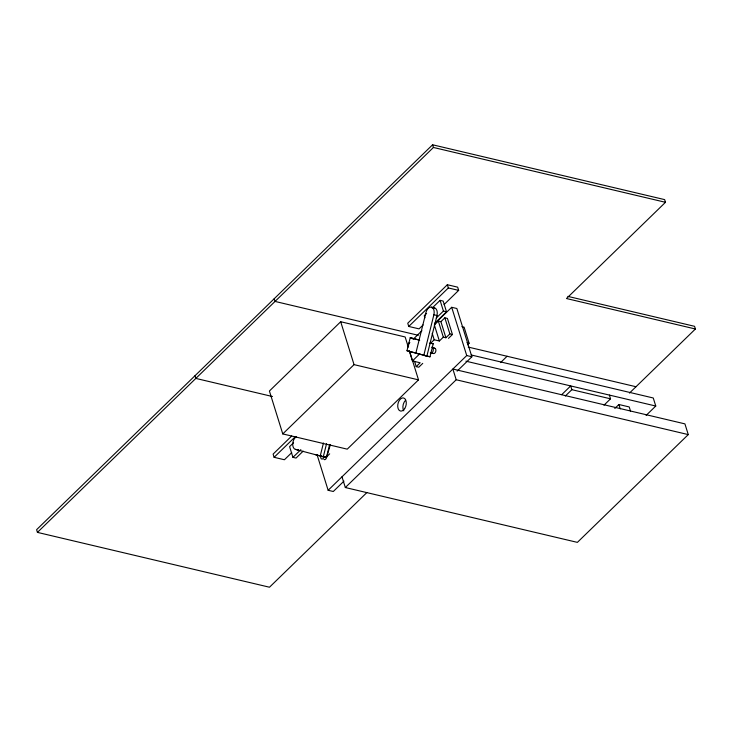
<?xml version="1.0" encoding="UTF-8"?>
<svg xmlns="http://www.w3.org/2000/svg" width="732" height="732" viewBox="0 0 732 732"><rect width="100%" height="100%" fill="white"/><g stroke="black" fill="none" stroke-linecap="round" stroke-linejoin="round"><path stroke-width="1.1" d="M323.452 443.006L320.213 456.036L326.399 457.5L329.638 444.47M326.545 443.738L323.306 456.768L295.408 449.366A6.716 4.117 -76.7 0 1 292.763 443.51A6.716 4.117 -76.7 0 1 296.442 436.675M433.527 307.861A6.716 4.117 -76.7 0 1 436.977 315.501L426.884 356.081L406.983 350.729L410.222 337.708L419.601 340.124M418.924 353.94L415.831 353.217L425.914 312.628A6.716 4.117 -76.7 0 1 431.514 307.184A6.716 4.117 -76.7 0 1 433.875 314.769L423.791 355.359L429.977 356.813L433.216 343.793L430.077 342.942M323.965 459.44A2.681 1.647 -76.7 0 0 326.591 457.463L330.388 444.589M567.867 296.378L694.567 326.316L695.4 328.997L566.486 298.528L665.48 202.306L664.647 199.616L432.594 144.78L36.6 529.693L37.433 532.384L269.486 587.22L366.851 492.581M37.433 532.384L433.426 147.461L665.48 202.306M408.154 346.62L405.144 336.967L340.691 321.732L269.413 391.016L282.772 433.92L347.233 449.155L418.512 379.871L409.49 350.912M282.772 433.92L354.05 364.637L418.512 379.871M291.693 436.025L273.109 454.096L274.107 457.308L284.419 459.751L291.693 452.678M444.114 304.521L458.662 290.384L457.656 287.164L447.344 284.73L407.742 323.224L408.749 326.445L419.061 328.878L423.096 324.953M274.107 457.308L295.124 436.885M408.749 326.445L448.35 287.95L458.662 290.384M293.559 442.769L289.598 446.621L292.937 457.344L296.03 458.076L303.158 451.15M426.61 313.433L424.24 315.748L424.908 317.889M432.155 308.044L440.078 300.349L443.171 301.081L446.511 311.805L434.634 323.352M409.838 342.512L407.413 344.863L408.081 347.005M413.058 339.373L421.934 330.745M292.937 457.344L300.861 449.649M436.29 317.999L443.418 311.073L446.511 311.805M434.479 324.029L451.699 307.294L456.85 308.511L471.884 356.777L457.125 371.124M438.312 321.055L434.351 324.907L439.365 341.002L443.327 337.15L445.898 337.754L449.86 333.911L452.44 334.515L447.426 318.429L444.846 317.816L440.893 321.668L438.312 321.055L443.327 337.15M409.417 351.296L412.427 360.949L419.683 353.895M430.169 343.701L434.204 339.776L439.365 341.002M414.532 361.26L416.197 366.622L420.159 362.779L412.427 360.949M325.722 457.692L329.684 453.84M422.739 363.383L418.777 367.235L416.197 366.622M448.478 338.367L452.44 334.515M467.501 344.809L469.102 343.244L464.097 327.149L461.919 326.637M317.112 454.883L328.137 490.284L466.732 355.56L471.884 356.777M343.948 481.134L333.289 491.501L328.137 490.284M341.99 476.807L345.33 487.53L456.21 379.762L688.263 434.598L684.923 423.874L452.87 369.029L456.21 379.762M500.551 362.615L507.084 356.264M561.7 394.667L570.686 385.929L571.857 389.68L610.534 398.821L609.363 395.07M565.314 396.039L571.857 389.68M603.992 405.18L610.534 398.821M629.465 393.084L695.4 328.997M614.816 408.465L618.888 404.503L629.209 406.937L630.563 411.283M646.118 415.419L655.771 406.04L653.264 397.988L471.179 354.965M688.263 434.598L577.383 542.375L345.33 487.53M430.297 353.034L433.527 353.519A2.681 1.647 -76.7 0 0 435.769 351.342A2.681 1.647 -76.7 0 0 434.826 348.304L431.77 347.105M431.514 307.184L434.607 307.916M433.875 314.769L436.977 315.501M466.934 342.732L469.102 343.244M418.311 335.293L275.031 301.428L274.198 298.748M468.224 347.087L635.998 386.734M430.123 343.061L433.216 343.793M434.826 348.304L432.246 347.7A2.681 1.647 -76.7 0 1 433.188 350.729A2.681 1.647 -76.7 0 1 430.956 352.906L433.527 353.519M465.909 361.169L655.771 406.04M406.983 350.729L429.977 356.813M272.469 396.524L195.837 378.417L194.996 375.736M295.408 449.366L298.5 450.098A6.716 4.117 -76.7 0 1 297.531 449.604M315.346 454.627L326.399 457.5M326.591 457.463L324.011 456.86A2.681 1.647 -76.7 0 1 321.769 459.037A2.681 1.647 -76.7 0 1 320.826 455.999M410.222 337.708L419.646 340.243M618.888 404.503L620.242 408.849M432.594 144.78L433.426 147.461M447.344 284.73L448.35 287.95M451.699 307.294L466.732 355.56M440.078 300.349L443.418 311.073M444.846 317.816L449.86 333.911M440.893 321.668L445.898 337.754M432.2 333.344L434.204 339.776M340.691 321.732L354.05 364.637M408.502 346.693A5.033 3.093 -76.7 0 1 409.124 342.915M403.771 410.817A6.716 4.117 -76.7 0 1 405.501 400.349M404.65 408.676A6.716 4.117 -76.7 0 0 403.634 397.979A6.716 4.117 -76.7 0 0 397.75 406.827A6.716 4.117 -76.7 0 0 404.65 408.676"/></g></svg>
